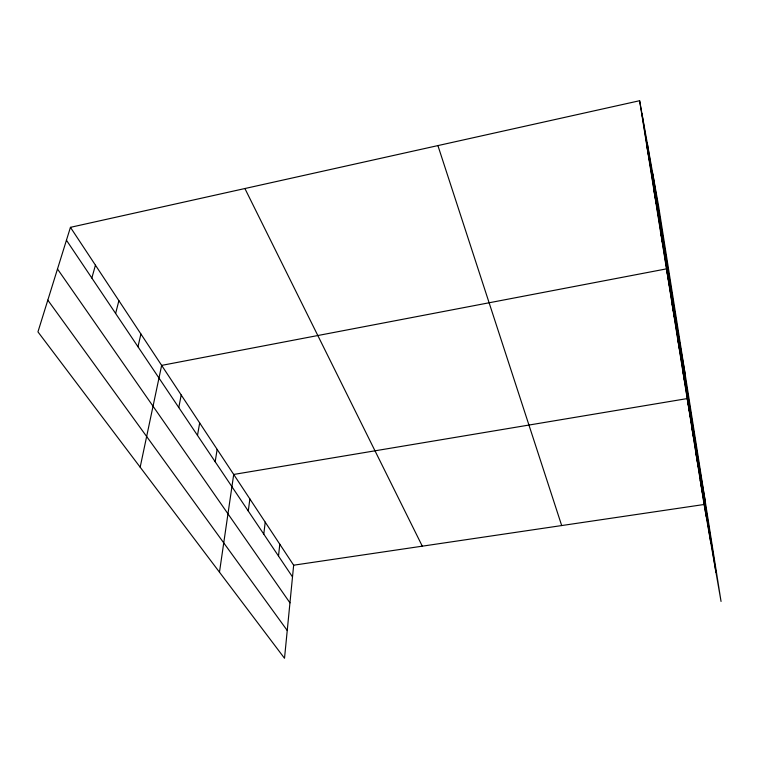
<?xml version="1.0" encoding="UTF-8"?>
<svg xmlns="http://www.w3.org/2000/svg" width="759" height="759" viewBox="0 0 759 759"><rect width="100%" height="100%" fill="white"/><g stroke="black" fill="none" stroke-linecap="round" stroke-linejoin="round"><path stroke-width="1.14" d="M70.445 227.339L293.657 565.199L284.511 658.281L37.95 331.873L70.445 227.339L639.619 100.719L658.584 206.021L721.05 601.441L704.124 504.488L639.619 100.719M278.506 556.062L279.796 544.212M263.781 534.127L265.214 522.154M248.278 511.035L249.872 498.929M219.474 572.182L233.706 474.451L687.208 398.579L705.026 499.982M215.177 461.738L217.15 449.394M197.492 435.4L199.674 422.943M178.792 407.545L181.202 394.984M140.168 467.193L161.648 365.392L666.478 268.866L685.054 373.561M137.967 346.74L140.918 334.007M115.624 313.467L118.888 300.668M91.839 278.031L95.444 265.185M293.657 565.199L704.124 504.488M47.817 300.137L287.244 630.511M57.494 269.009L289.957 602.855M66.441 240.214L292.509 576.916M244.901 188.526L422.298 546.176M437.915 145.586L561.688 525.56M647.048 147.255L649.372 160.177M653.973 190.585L656.288 203.545M660.434 231.03L662.74 243.981M672.151 304.331L674.428 317.205M677.474 337.651L679.732 350.459M682.483 369.016L684.722 381.73M691.8 427.336L693.992 439.841M696.136 454.48L698.308 466.88M700.234 480.162L702.388 492.439M652.787 173.83L715.984 572.409M647.133 142.445L710.955 543.596M641.934 113.575L706.25 516.642"/></g></svg>
